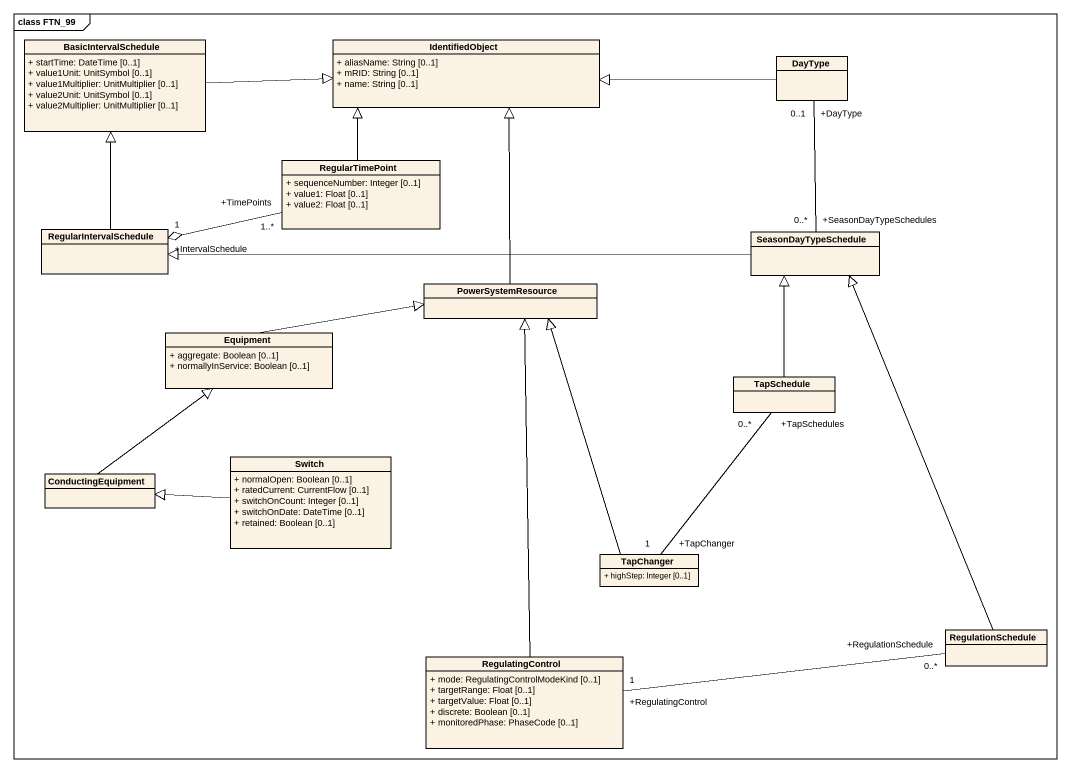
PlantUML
@startuml
mainframe class FTN_99
hide circle
hide empty members
skinparam classAttributeIconSize 0
class BasicIntervalSchedule {
  + startTime: DateTime [0..1]
  + value1Unit: UnitSymbol [0..1]
  + value1Multiplier: UnitMultiplier [0..1]
  + value2Unit: UnitSymbol [0..1]
  + value2Multiplier: UnitMultiplier [0..1]
}
class IdentifiedObject {
  + aliasName: String [0..1]
  + mRID: String [0..1]
  + name: String [0..1]
}
class DayType
class RegularTimePoint {
  + sequenceNumber: Integer [0..1]
  + value1: Float [0..1]
  + value2: Float [0..1]
}
class RegularIntervalSchedule
class SeasonDayTypeSchedule
class PowerSystemResource
class Equipment {
  + aggregate: Boolean [0..1]
  + normallyInService: Boolean [0..1]
}
class TapSchedule
class Switch {
  + normalOpen: Boolean [0..1]
  + ratedCurrent: CurrentFlow [0..1]
  + switchOnCount: Integer [0..1]
  + switchOnDate: DateTime [0..1]
  + retained: Boolean [0..1]
}
class ConductingEquipment
class TapChanger {
  + highStep: Integer [0..1]
}
class RegulatingControl {
  + mode: RegulatingControlModeKind [0..1]
  + targetRange: Float [0..1]
  + targetValue: Float [0..1]
  + discrete: Boolean [0..1]
  + monitoredPhase: PhaseCode [0..1]
}
class RegulationSchedule
BasicIntervalSchedule -right-|> IdentifiedObject
DayType -left-|> IdentifiedObject
DayType "+DayType\n0..1" -- "+SeasonDayTypeSchedules\n0..*" SeasonDayTypeSchedule
RegularTimePoint -up-|> IdentifiedObject
RegularIntervalSchedule -up-|> BasicIntervalSchedule
RegularIntervalSchedule "+IntervalSchedule\n1" o-right- "+TimePoints\n1..*" RegularTimePoint
SeasonDayTypeSchedule -left-|> RegularIntervalSchedule
PowerSystemResource -up-|> IdentifiedObject
Equipment -right-|> PowerSystemResource
TapSchedule -up-|> SeasonDayTypeSchedule
TapSchedule "+TapSchedules\n0..*" -- "+TapChanger\n1" TapChanger
Switch -left-|> ConductingEquipment
ConductingEquipment -up-|> Equipment
TapChanger -up-|> PowerSystemResource
RegulatingControl -up-|> PowerSystemResource
RegulationSchedule -up-|> SeasonDayTypeSchedule
RegulationSchedule "+RegulationSchedule\n0..*" -left- "+RegulatingControl\n1" RegulatingControl
@enduml
